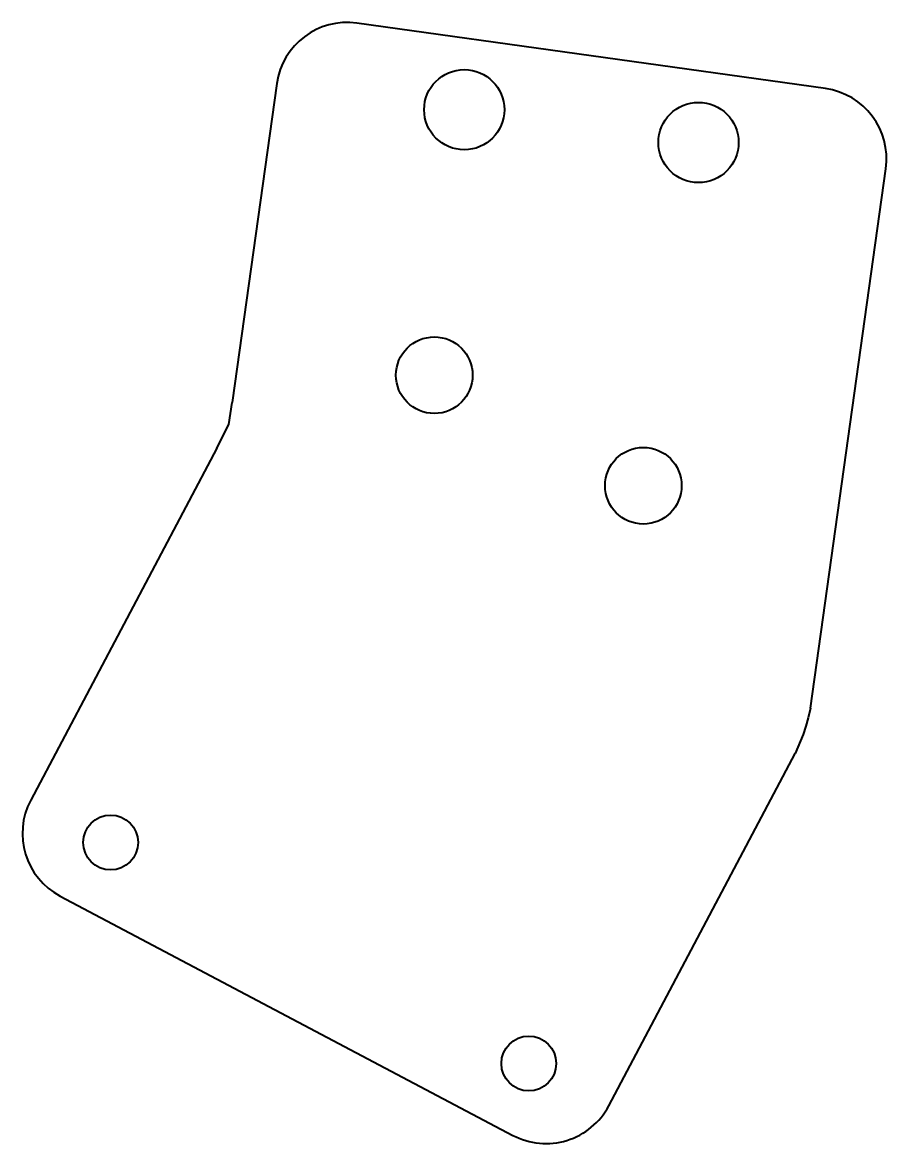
# Model space of a CAD drawing. Header units: inches. Extents: x -5.58 to -3.76, y -3.28 to -0.91.
import ezdxf

# ---------------------------------------------------------------- set-up
doc = ezdxf.new("R2010")
doc.units = ezdxf.units.IN
doc.header["$MEASUREMENT"] = 0
doc.layers.add('Visible', color=7, linetype='Continuous', lineweight=40)

msp = doc.modelspace()

# ---------------------------------------------------------------- linework, layer by layer
at = {"layer": 'Visible'}
for p, q in [((-3.8847, -1.0475), (-4.8751, -0.909)), ((-5.0444, -1.0368), (-5.1388, -1.7116)), ((-3.9165, -2.3579), (-3.7569, -1.2169)), ((-5.1712, -1.8077), (-5.565, -2.5525)), ((-4.3428, -3.1988), (-3.9489, -2.454)), ((-5.5025, -2.7552), (-4.5455, -3.2613))]:
    msp.add_line(p, q, dxfattribs=at)
at = {"layer": 'Visible', "flags": 128}
for points in [[(-5.1712, -1.8077), (-5.1463, -1.7577), (-5.1388, -1.7116)], [(-3.9165, -2.3579), (-3.9215, -2.3782), (-3.9262, -2.3958), (-3.9317, -2.4136), (-3.9489, -2.454)]]:
    msp.add_lwpolyline(points, dxfattribs=at)
at = {"layer": 'Visible'}
for centre, radius in [((-4.6483, -1.0922), 0.0848), ((-4.1531, -1.1615), 0.0848), ((-4.7117, -1.6537), 0.081), ((-4.2697, -1.8874), 0.081), ((-5.3959, -2.6419), 0.058), ((-4.5119, -3.1094), 0.058)]:
    msp.add_circle(centre, radius, dxfattribs=at)
for centre, start, end in [((-4.8959, -1.0576), 82.0381, 172.0381), ((-3.9055, -1.1961), 352.0381, 82.0381), ((-5.4324, -2.6226), 152.1307, 242.1307), ((-4.4754, -3.1287), 242.1307, 332.1307)]:
    msp.add_arc(centre, 0.15, start, end, dxfattribs=at)

doc.saveas('drawing.dxf')
